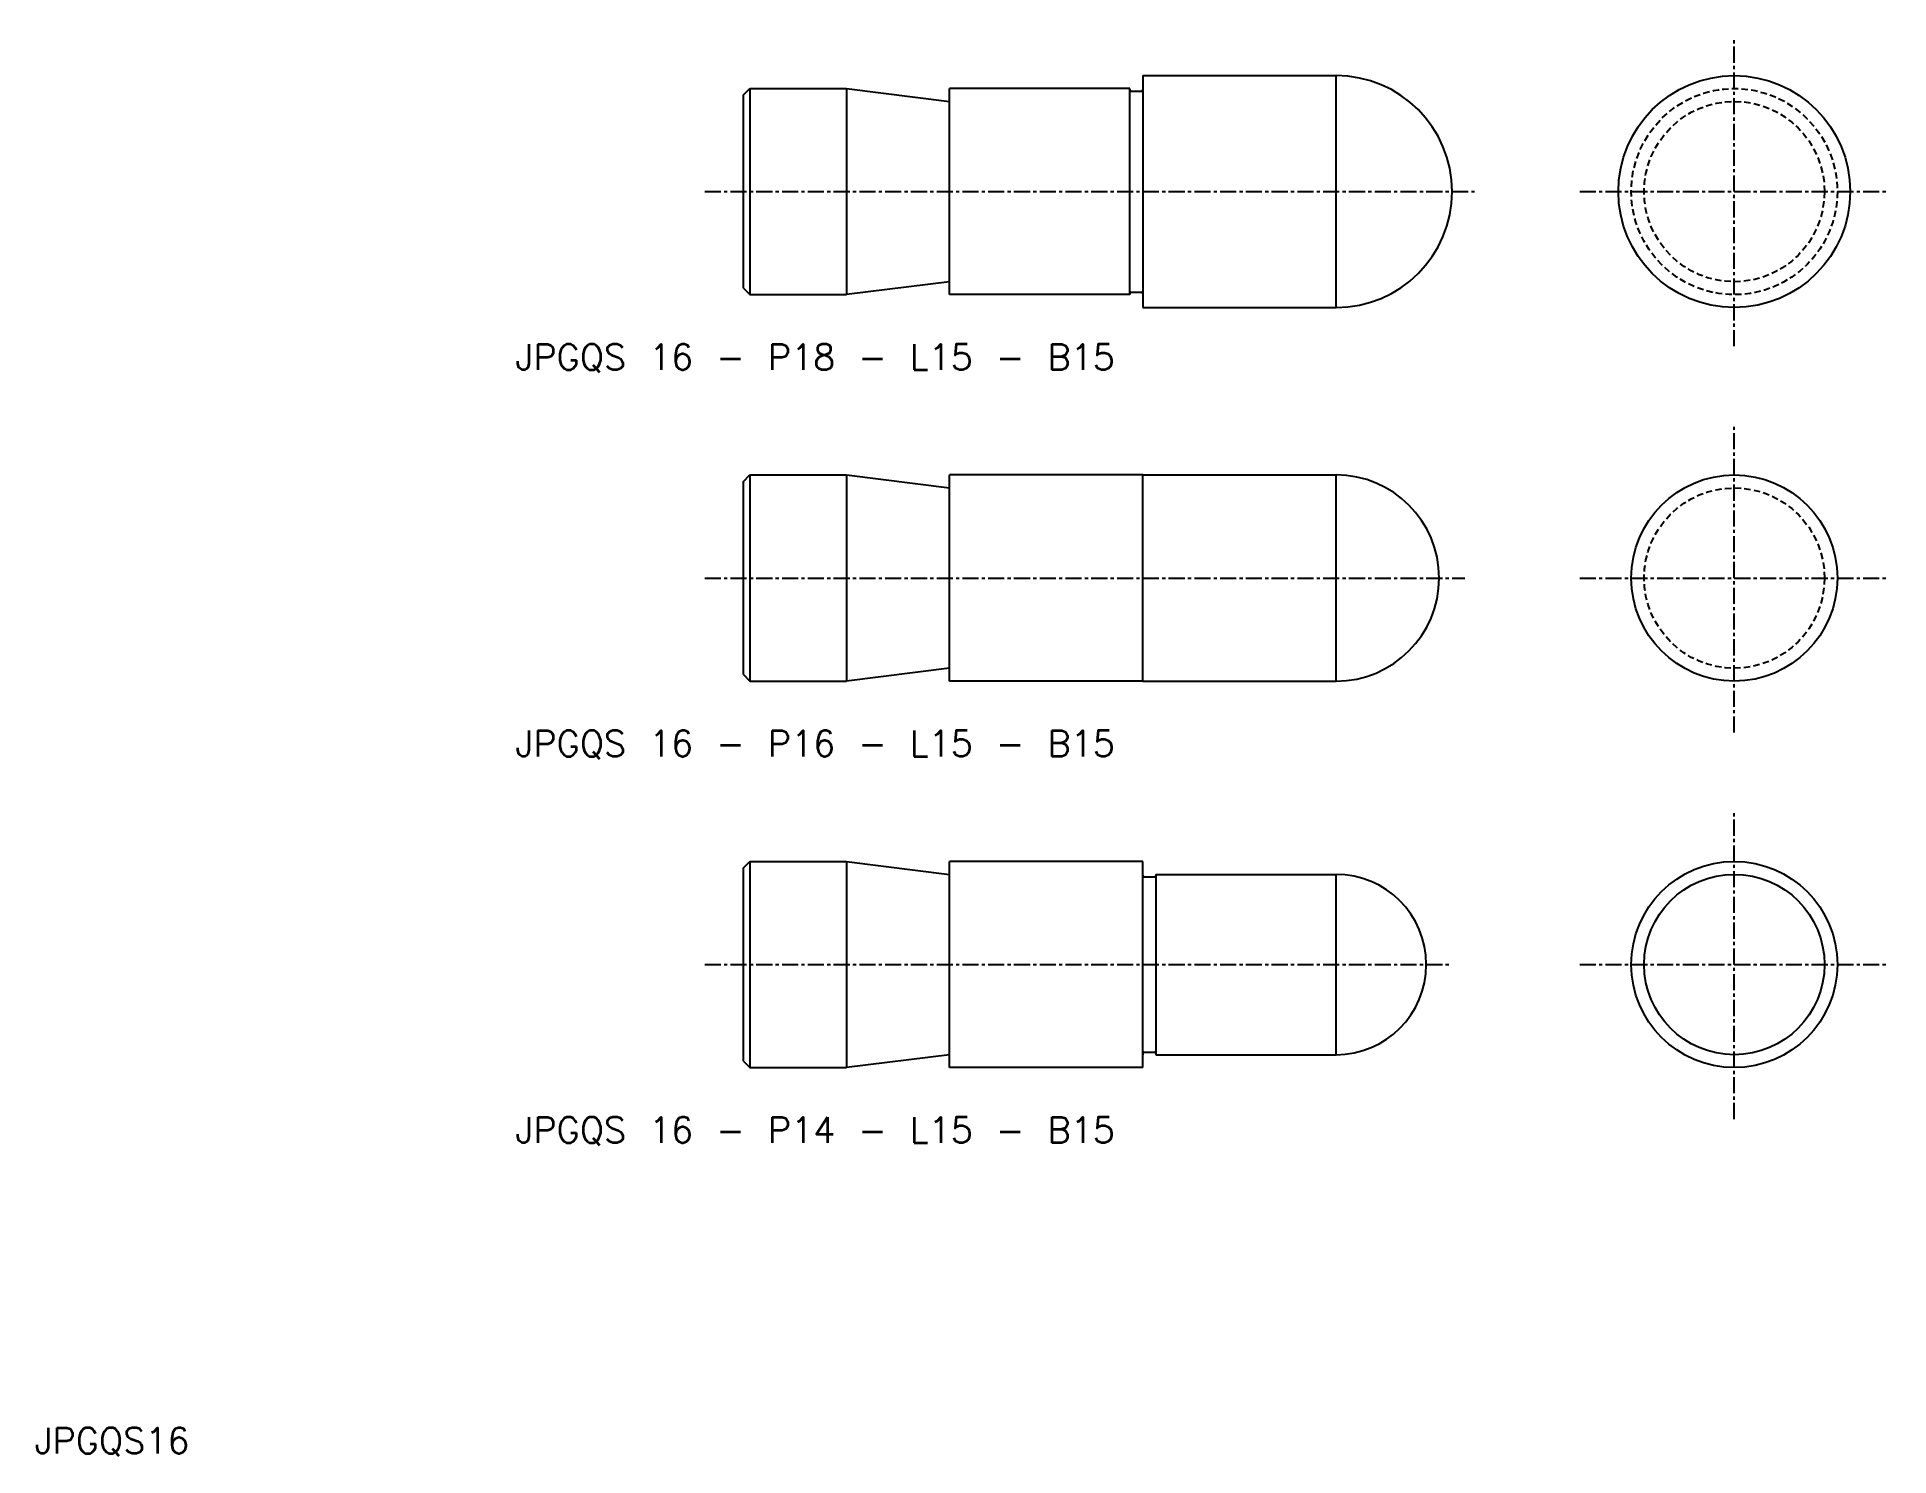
# Model space of a CAD drawing. Extents: x 5 to 149, y 5 to 115.
import ezdxf

# ---------------------------------------------------------------- set-up
doc = ezdxf.new("R2010")
doc.units = 0
doc.linetypes.add('CENTER', pattern=[2, 1.25, -0.25, 0.25, -0.25])
doc.linetypes.add('DASHED', pattern=[0.75, 0.5, -0.25])
doc.layers.get('0').update_dxf_attribs({"linetype": 'CONTINUOUS'})
doc.layers.add('CENTER', color=1, linetype='CENTER')
doc.styles.get("Standard").update_dxf_attribs({"font": 'txt.shx', "width": 0.8, "bigfont": 'bigfont.shx'})

msp = doc.modelspace()

# ---------------------------------------------------------------- linework, layer by layer
at = {"color": 7, "linetype": 'CONTINUOUS'}
for p, q in [((60, 110.46), (60.5, 110.96)), ((60.5, 110.96), (60.5, 94.96)), ((60.5, 110.96), (68, 110.96)), ((68, 110.96), (68, 94.96)), ((68, 110.96), (76, 109.96)), ((90, 110.96), (76, 110.96)), ((76, 94.96), (76, 110.96)), ((90, 94.96), (90, 110.96)), ((90, 110.86), (90, 110.96)), ((90.1, 110.76), (90.9, 110.76)), ((91, 111.96), (91, 93.96)), ((91, 111.96), (106, 111.96)), ((106, 93.96), (106, 111.96)), ((60, 95.46), (60, 110.46)), ((60, 95.46), (60.5, 94.96)), ((60.5, 94.96), (68, 94.96)), ((76, 95.96), (68, 94.96)), ((90, 94.96), (76, 94.96)), ((90, 95.06), (90, 94.96)), ((90.1, 95.16), (90.9, 95.16)), ((91, 93.96), (106, 93.96)), ((60, 80.46), (60.5, 80.96)), ((60.5, 80.96), (68, 80.96)), ((60.5, 80.96), (60.5, 64.96)), ((68, 80.96), (76, 79.96)), ((68, 80.96), (68, 64.96)), ((91, 80.96), (76, 80.96)), ((76, 64.96), (76, 80.96)), ((91, 80.96), (106, 80.96)), ((91, 64.96), (91, 80.96)), ((106, 64.96), (106, 80.96)), ((60, 65.46), (60, 80.46)), ((60, 65.46), (60.5, 64.96)), ((60.5, 64.96), (68, 64.96)), ((76, 65.96), (68, 64.96)), ((91, 64.96), (76, 64.96)), ((91, 64.96), (106, 64.96)), ((60, 50.46), (60.5, 50.96)), ((60, 35.46), (60, 50.46)), ((60.5, 50.96), (68, 50.96)), ((60.5, 50.96), (60.5, 34.96)), ((68, 50.96), (68, 34.96)), ((68, 50.96), (76, 49.96)), ((91, 50.96), (76, 50.96)), ((76, 34.96), (76, 50.96)), ((91, 34.96), (91, 50.96)), ((91, 49.86), (91, 49.96)), ((91.1, 49.76), (91.9, 49.76)), ((92, 49.96), (106, 49.96)), ((92, 49.96), (92, 35.96)), ((106, 35.96), (106, 49.96)), ((76, 35.96), (68, 34.96)), ((91, 36.06), (91, 35.96)), ((91.1, 36.16), (91.9, 36.16)), ((92, 35.96), (106, 35.96)), ((60, 35.46), (60.5, 34.96)), ((60.5, 34.96), (68, 34.96)), ((91, 34.96), (76, 34.96))]:
    msp.add_line(p, q, dxfattribs=at)
for centre, radius in [((136.91, 102.96), 9), ((136.91, 72.96), 8), ((136.91, 42.96), 8), ((136.91, 42.96), 7)]:
    msp.add_circle(centre, radius, dxfattribs=at)
at = {"color": 3, "linetype": 'DASHED'}
for centre, radius in [((136.91, 102.96), 8), ((136.91, 102.96), 7), ((136.91, 72.96), 7)]:
    msp.add_circle(centre, radius, dxfattribs=at)
at = {"color": 7, "linetype": 'CONTINUOUS'}
for centre, radius, start, end in [((90.1, 110.86), 0.1, 180, 270), ((90.9, 110.86), 0.1, 270, 0), ((106, 102.96), 9, 270, 90), ((90.1, 95.06), 0.1, 90, 180), ((90.9, 95.06), 0.1, 0, 90), ((106, 72.96), 8, 270, 90), ((91.1, 49.86), 0.1, 180, 270), ((91.9, 49.86), 0.1, 270, 0), ((106, 42.96), 7, 270, 90), ((91.1, 36.06), 0.1, 90, 180), ((91.9, 36.06), 0.1, 0, 90)]:
    msp.add_arc(centre, radius, start, end, dxfattribs=at)
at = {"layer": 'CENTER', "color": 1, "linetype": 'CENTER'}
for p, q in [((136.91, 90.96), (136.91, 114.96)), ((57, 102.96), (117, 102.96)), ((124.91, 102.96), (148.91, 102.96)), ((136.91, 60.96), (136.91, 84.96)), ((57, 72.96), (116, 72.96)), ((124.91, 72.96), (148.91, 72.96)), ((136.91, 30.96), (136.91, 54.96)), ((57, 42.96), (115, 42.96)), ((124.91, 42.96), (148.91, 42.96))]:
    msp.add_line(p, q, dxfattribs=at)

# ---------------------------------------------------------------- texts
at = {"color": 7, "linetype": 'CONTINUOUS'}
for s, p in [('JPGQS 16 - P18 - L15 - B15', (42.32, 89.12)), ('JPGQS 16 - P16 - L15 - B15', (42.32, 59.12)), ('JPGQS 16 - P14 - L15 - B15', (42.32, 29.12)), ('JPGQS16', (5, 5))]:
    msp.add_text(s, height=2, dxfattribs=at).set_placement(p)

doc.saveas('drawing.dxf')
